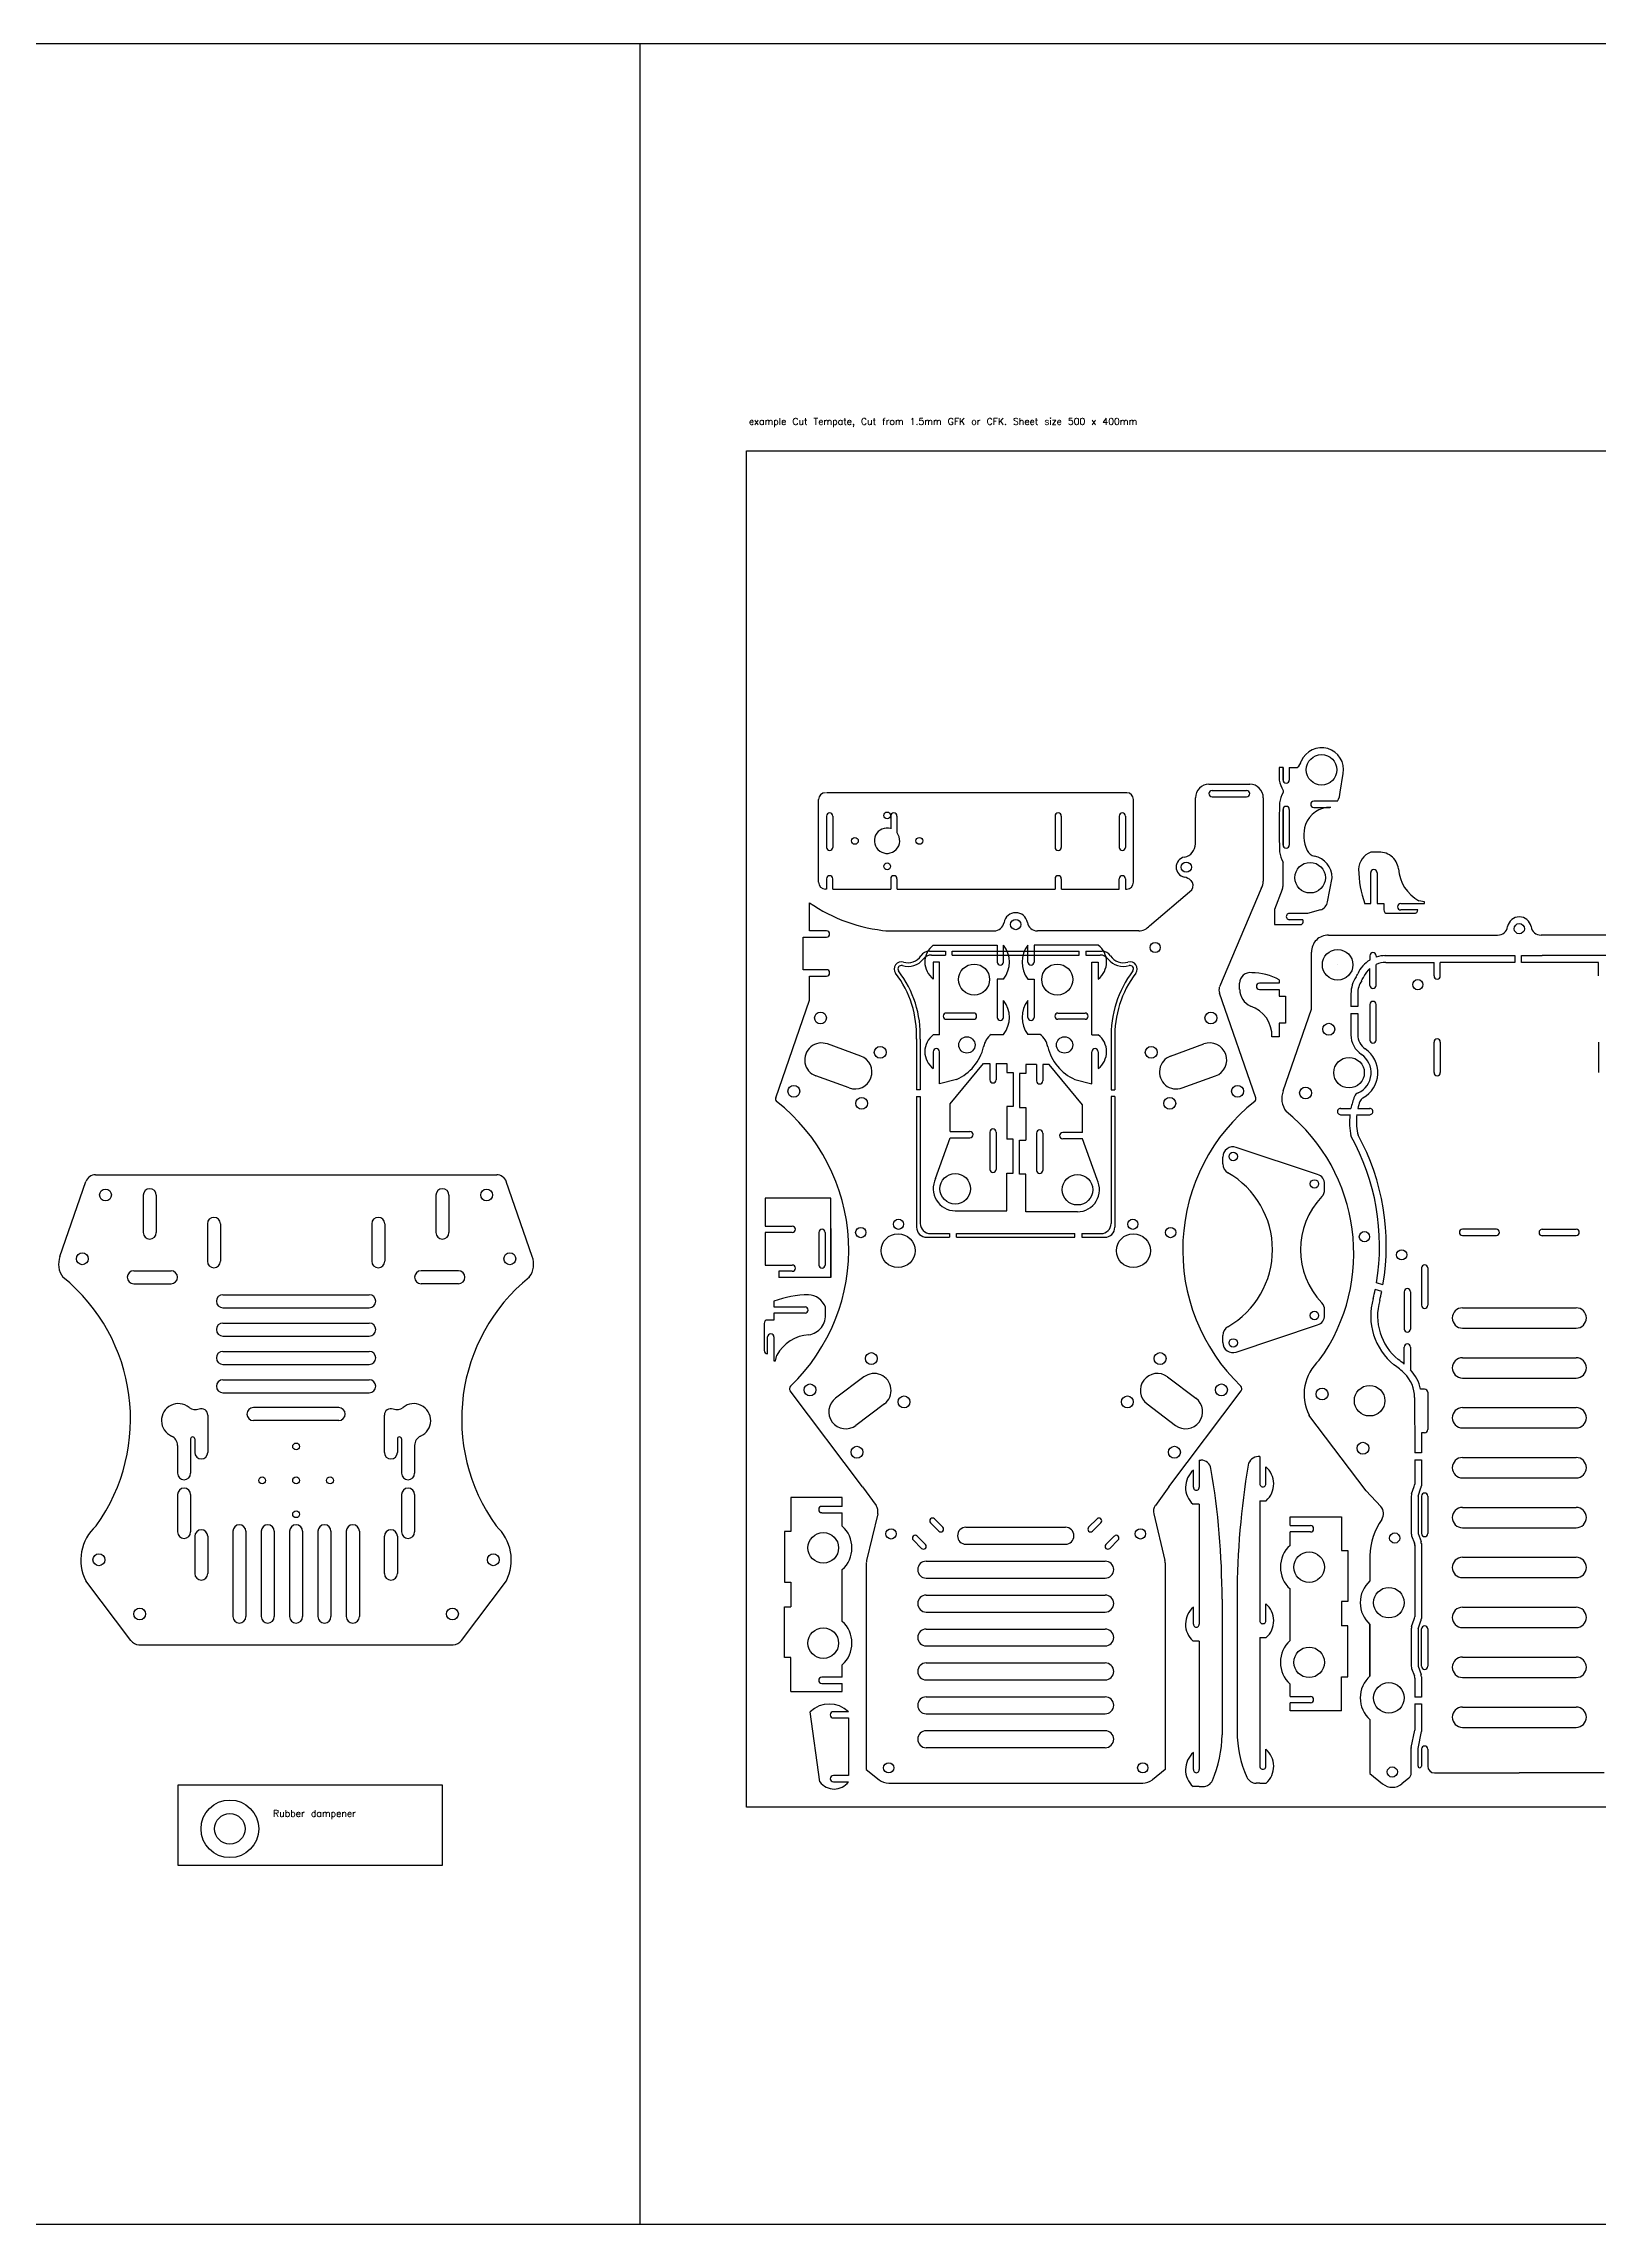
# Model space of a CAD drawing. Extents: x -1 to 1719, y 1 to 644.
# Drawn here: x 794 to 1253, y 1 to 644 of the extents above; entities that cross this region are included whole.
import ezdxf

# ---------------------------------------------------------------- set-up
doc = ezdxf.new("R2010")
doc.units = 0
doc.header["$MEASUREMENT"] = 0
doc.layers.get('0').update_dxf_attribs({"linetype": 'CONTINUOUS'})
for name, color, linetype in [('Cover', 90, 'CONTINUOUS'), ('Drawing', 7, 'CONTINUOUS'), ('Drawing @ 1', 7, 'CONTINUOUS'), ('top plate @ 1', 160, 'CONTINUOUS')]:
    doc.layers.add(name, color=color, linetype=linetype)
doc.layers.add('hidden', color=10, linetype='CONTINUOUS', plot=False)
doc.styles.add('mystyle', font='txt.shx', dxfattribs={"height": 2})

msp = doc.modelspace()

# ---------------------------------------------------------------- linework, layer by layer
for p, q in [((-0.5, 643.65), (1719.05, 643.65)), ((970.1, 643.65), (970.1, 0.64)), ((1137.87, 425.27), (1149.87, 425.27)), ((1159.69, 430.25), (1158.57, 430.25)), ((1158.57, 430.25), (1158.57, 426.46)), ((1159.69, 430.25), (1159.69, 426.52)), ((1159.69, 426.52), (1159.69, 430.25)), ((1161.54, 430.25), (1162.29, 430.25)), ((1161.54, 430.25), (1161.54, 426.52)), ((1161.54, 430.25), (1163.9, 430.25)), ((1176.51, 422.96), (1177.44, 428.44)), ((1022.81, 396.38), (1022.81, 420.77)), ((1113.63, 422.77), (1025.17, 422.77)), ((1115.63, 396.38), (1115.63, 420.77)), ((1133.87, 407.7), (1133.87, 421.27)), ((1138.79, 423.42), (1148.94, 423.42)), ((1138.79, 421.57), (1148.94, 421.57)), ((1153.87, 421.27), (1153.87, 396.7)), ((1159.69, 423.46), (1159.69, 422.83)), ((1175.72, 420.29), (1168.77, 420.29)), ((1168.77, 418.44), (1173.47, 418.44)), ((1025.17, 415.89), (1025.17, 406.64)), ((1027.02, 415.89), (1027.02, 406.64)), ((1044.08, 415.89), (1044.08, 412.17)), ((1045.93, 410.94), (1045.93, 415.89)), ((1092.51, 415.89), (1092.51, 406.64)), ((1094.36, 406.64), (1094.36, 415.89)), ((1111.42, 415.89), (1111.42, 406.64)), ((1113.27, 415.89), (1113.27, 406.64)), ((1159.69, 407.33), (1159.69, 417.83)), ((1159.69, 417.83), (1159.69, 407.33)), ((1159.69, 407.33), (1159.69, 417.83)), ((1161.54, 417.83), (1161.54, 407.33)), ((1161.54, 417.83), (1161.54, 407.33)), ((1187.38, 405.22), (1185.53, 405.22)), ((1159.69, 395.3), (1159.69, 402.28)), ((1185.53, 390.06), (1185.53, 399.22)), ((1187.38, 399.22), (1187.38, 390.06)), ((1025.17, 394.38), (1024.81, 394.38)), ((1025.17, 397.38), (1025.17, 394.38)), ((1027.02, 394.38), (1027.02, 397.38)), ((1027.02, 394.38), (1044.08, 394.38)), ((1044.08, 397.38), (1044.08, 394.38)), ((1045.93, 394.38), (1045.93, 397.38)), ((1045.93, 394.38), (1092.51, 394.38)), ((1092.51, 397.38), (1092.51, 394.38)), ((1094.36, 394.38), (1094.36, 397.38)), ((1094.36, 394.38), (1111.42, 394.38)), ((1111.42, 394.38), (1111.42, 397.38)), ((1113.27, 397.38), (1113.27, 394.38)), ((1113.27, 394.38), (1113.63, 394.38)), ((1120.31, 383.53), (1132.78, 394.18)), ((1153.25, 394.57), (1140.92, 365.49)), ((1159.47, 394.2), (1157.17, 388.38)), ((1172.81, 390.57), (1174.17, 397.71)), ((1020.15, 382.02), (1020.15, 390.33)), ((1157.17, 388.38), (1157.17, 383.89)), ((1166.93, 387.19), (1161.59, 387.19)), ((1170.68, 388.24), (1166.93, 387.19)), ((1183.82, 390.06), (1185.53, 390.06)), ((1187.38, 390.06), (1189.38, 390.06)), ((1189.38, 390.06), (1189.38, 388.21)), ((1190.38, 387.21), (1198.38, 387.21)), ((1194.38, 390.06), (1201.38, 390.06)), ((1199.38, 388.21), (1194.38, 388.21)), ((1199.38, 388.21), (1199.38, 388.21)), ((1201.38, 390.56), (1199.73, 390.94)), ((1201.38, 390.06), (1201.38, 390.56)), ((1018.3, 370.57), (1018.3, 380.17)), ((1018.3, 380.17), (1025.15, 380.17)), ((1025.15, 382.02), (1020.15, 382.02)), ((1042.64, 382.02), (1074.51, 382.02)), ((1117.18, 382.02), (1087.31, 382.02)), ((1157.17, 383.89), (1164.85, 383.89)), ((1165.57, 385.34), (1161.52, 385.34)), ((1165.57, 385.34), (1165.57, 384.61)), ((1173.04, 380.8), (1222.92, 380.8)), ((1270.07, 380.8), (1235.72, 380.8)), ((1055.48, 376.02), (1060.22, 376.02)), ((1056.05, 374.92), (1060.22, 374.92)), ((1056.61, 377.84), (1075.46, 377.84)), ((1060.22, 376.02), (1060.22, 374.92)), ((1062.22, 376.02), (1099.61, 376.02)), ((1062.22, 374.92), (1062.22, 376.02)), ((1062.22, 374.92), (1099.61, 374.92)), ((1075.46, 377.84), (1075.46, 372.84)), ((1077.31, 372.84), (1077.31, 377.84)), ((1084.51, 372.84), (1084.51, 377.84)), ((1105.21, 377.84), (1086.36, 377.84)), ((1086.36, 377.84), (1086.36, 372.84)), ((1099.61, 374.92), (1099.61, 376.02)), ((1101.61, 376.02), (1106.34, 376.02)), ((1101.61, 376.02), (1101.61, 374.92)), ((1101.61, 374.92), (1105.77, 374.92)), ((1168.04, 358.91), (1168.04, 375.8)), ((1185.27, 374.7), (1185.27, 373.45)), ((1187.12, 374.7), (1187.12, 374.3)), ((1189.58, 374.75), (1228, 374.75)), ((1228, 374.75), (1228, 372.75)), ((1230, 374.75), (1236.04, 374.75)), ((1230, 372.75), (1230, 374.75)), ((1268.67, 374.75), (1236.04, 374.75)), ((1025.15, 370.57), (1018.3, 370.57)), ((1020.15, 361.64), (1020.15, 368.72)), ((1020.15, 368.72), (1025.15, 368.72)), ((1058.46, 372.84), (1056.61, 372.84)), ((1056.61, 372.84), (1056.61, 367.84)), ((1058.46, 351.41), (1058.46, 372.84)), ((1075.46, 367.84), (1075.46, 356.52)), ((1077.31, 367.84), (1075.46, 367.84)), ((1084.51, 367.84), (1086.36, 367.84)), ((1086.36, 367.84), (1086.36, 356.52)), ((1103.36, 351.41), (1103.36, 372.84)), ((1103.36, 372.84), (1105.21, 372.84)), ((1105.21, 372.84), (1105.21, 367.84)), ((1146.9, 364.79), (1146.9, 366.64)), ((1158.59, 366.64), (1152.75, 366.64)), ((1158.59, 367.6), (1158.59, 366.64)), ((1175.77, 372.04), (1175.77, 372.04)), ((1185.27, 365.97), (1185.27, 370.97)), ((1187.12, 365.97), (1187.12, 372.16)), ((1189.94, 372.75), (1204.18, 372.75)), ((1204.18, 368.75), (1204.18, 372.75)), ((1228, 372.75), (1206.03, 372.75)), ((1206.03, 368.75), (1206.03, 372.75)), ((1252.61, 372.75), (1230, 372.75)), ((1252.61, 368.75), (1252.61, 372.75)), ((1010.18, 332.82), (1020.15, 361.64)), ((1077.31, 356.52), (1077.31, 361.52)), ((1084.51, 356.52), (1084.51, 361.52)), ((1151.64, 332.82), (1140.97, 363.68)), ((1152.75, 364.79), (1158.59, 364.79)), ((1158.59, 364.79), (1158.59, 362.79)), ((1158.59, 362.79), (1160.44, 362.79)), ((1160.44, 362.79), (1160.44, 354.79)), ((1179.7, 363.49), (1179.7, 359.69)), ((1181.7, 363.49), (1181.7, 359.69)), ((1185.27, 360.33), (1185.27, 349.83)), ((1187.12, 349.83), (1187.12, 360.33)), ((1068.46, 357.82), (1060.46, 357.82)), ((1060.46, 355.97), (1068.46, 355.97)), ((1093.36, 357.82), (1101.36, 357.82)), ((1101.36, 355.97), (1093.36, 355.97)), ((1158.59, 354.79), (1158.59, 350.79)), ((1160.44, 354.79), (1158.59, 354.79)), ((1159.73, 334.88), (1168.04, 358.91)), ((1181.7, 359.69), (1179.7, 359.69)), ((1179.7, 357.69), (1179.7, 351.4)), ((1179.7, 357.69), (1181.7, 357.69)), ((1181.7, 357.69), (1181.7, 351.4)), ((1035.26, 345.11), (1025.43, 348.69)), ((1051.69, 350.16), (1051.69, 335.19)), ((1052.79, 350.14), (1052.79, 335.19)), ((1058.46, 351.41), (1056.61, 351.41)), ((1073.68, 351.52), (1077.31, 351.52)), ((1088.14, 351.52), (1084.51, 351.52)), ((1103.36, 351.41), (1105.21, 351.41)), ((1109.03, 350.14), (1109.03, 335.19)), ((1110.13, 350.16), (1110.13, 335.19)), ((1126.56, 345.11), (1136.39, 348.69)), ((1158.59, 350.79), (1156.41, 350.79)), ((1204.18, 340.24), (1204.18, 349.24)), ((1206.03, 349.24), (1206.03, 340.24)), ((1252.61, 349.24), (1252.61, 340.24)), ((1056.61, 346.41), (1056.61, 341.41)), ((1058.46, 336.94), (1058.46, 346.41)), ((1061.6, 331.08), (1071.43, 342.91)), ((1071.43, 342.91), (1073.28, 342.91)), ((1073.28, 342.91), (1073.28, 338.12)), ((1075.13, 342.91), (1078.34, 342.91)), ((1075.13, 342.91), (1075.13, 338.12)), ((1078.34, 342.91), (1078.34, 340.23)), ((1087.07, 342.62), (1083.87, 342.62)), ((1083.87, 342.62), (1083.87, 339.94)), ((1087.07, 342.62), (1087.07, 337.83)), ((1090.77, 342.62), (1088.92, 342.62)), ((1088.92, 342.62), (1088.92, 337.83)), ((1100.61, 330.79), (1090.77, 342.62)), ((1103.36, 336.94), (1103.36, 346.41)), ((1105.21, 346.41), (1105.21, 341.41)), ((1031.84, 335.71), (1022.01, 339.29)), ((1052.79, 335.19), (1051.69, 335.19)), ((1063.46, 338.22), (1058.46, 336.94)), ((1078.34, 340.23), (1080.21, 340.23)), ((1080.21, 340.23), (1080.21, 330.23)), ((1083.87, 339.94), (1081.99, 339.94)), ((1081.99, 339.94), (1081.99, 329.94)), ((1098.36, 338.22), (1103.36, 336.94)), ((1109.03, 335.19), (1110.13, 335.19)), ((1129.98, 335.71), (1139.81, 339.29)), ((1051.69, 333.19), (1051.69, 294.68)), ((1051.69, 333.19), (1052.79, 333.19)), ((1052.79, 333.19), (1052.79, 295.78)), ((1061.6, 322.88), (1061.6, 331.08)), ((1080.21, 330.23), (1078.34, 330.23)), ((1078.34, 330.23), (1078.34, 320.61)), ((1081.99, 329.94), (1083.86, 329.94)), ((1083.86, 329.94), (1083.86, 320.32)), ((1100.61, 322.59), (1100.61, 330.79)), ((1109.03, 333.19), (1109.03, 295.78)), ((1110.13, 333.19), (1109.03, 333.19)), ((1110.13, 333.19), (1110.13, 294.68)), ((1176.67, 329.69), (1179.7, 329.69)), ((1178.32, 329.69), (1179.7, 329.69)), ((1181.74, 329.69), (1185.22, 329.69)), ((1061.6, 322.88), (1067.44, 322.88)), ((1073.28, 322.7), (1073.28, 311.7)), ((1075.13, 322.7), (1075.13, 311.7)), ((1087.07, 322.4), (1087.07, 311.4)), ((1088.92, 322.4), (1088.92, 311.4)), ((1100.61, 322.59), (1094.76, 322.59)), ((1176.67, 327.84), (1179.41, 327.84)), ((1181.42, 327.84), (1185.28, 327.84)), ((1057.32, 308.99), (1061.6, 321.03)), ((1061.6, 321.03), (1067.44, 321.03)), ((1080.21, 320.61), (1078.34, 320.61)), ((1080.21, 310.61), (1080.21, 320.61)), ((1081.99, 310.32), (1081.99, 320.32)), ((1081.99, 320.32), (1083.86, 320.32)), ((1100.61, 320.74), (1094.76, 320.74)), ((1104.88, 308.7), (1100.61, 320.74)), ((1141.94, 313.32), (1141.94, 315.36)), ((1169.89, 310.21), (1145.89, 318.21)), ((1078.34, 299.5), (1078.34, 310.61)), ((1078.34, 310.61), (1080.21, 310.61)), ((1083.86, 310.32), (1081.99, 310.32)), ((1083.87, 299.21), (1083.86, 310.32)), ((1171.94, 305.76), (1171.94, 307.36)), ((1063.09, 299.5), (1078.34, 299.5)), ((1099.11, 299.21), (1083.86, 299.21)), ((1054.69, 291.68), (1061.44, 291.68)), ((1055.79, 292.78), (1061.44, 292.78)), ((1061.44, 292.78), (1061.44, 291.68)), ((1063.44, 292.78), (1098.38, 292.78)), ((1063.44, 291.68), (1063.44, 292.78)), ((1063.44, 291.68), (1098.38, 291.68)), ((1098.38, 291.68), (1098.38, 292.78)), ((1100.38, 292.78), (1106.03, 292.78)), ((1100.38, 292.78), (1100.38, 291.68)), ((1100.38, 291.68), (1107.13, 291.68)), ((1222.57, 294.05), (1212.57, 294.05)), ((1212.57, 292.2), (1222.57, 292.2)), ((1236.07, 294.05), (1246.07, 294.05)), ((1246.07, 292.15), (1236.07, 292.15)), ((1189.14, 277.67), (1187.22, 278.27)), ((1200.47, 282.65), (1200.47, 271.65)), ((1202.32, 282.65), (1202.32, 271.65)), ((1009.66, 272.86), (1009.66, 271.15)), ((1009.66, 271.15), (1018.83, 271.15)), ((1024.83, 269.3), (1024.83, 271.15)), ((1171.94, 268.69), (1171.94, 270.29)), ((1188.77, 275.69), (1186.85, 276.29)), ((1195.4, 275.63), (1195.4, 264.63)), ((1197.25, 275.63), (1197.25, 264.63)), ((1212.57, 270.9), (1246.07, 270.9)), ((1006.81, 266.3), (1006.81, 258.3)), ((1009.66, 267.3), (1007.81, 267.3)), ((1018.83, 269.3), (1009.66, 269.3)), ((1009.66, 269.3), (1009.66, 267.3)), ((1145.89, 257.84), (1169.89, 265.84)), ((1212.57, 264.9), (1246.07, 264.9)), ((1007.81, 257.3), (1007.81, 262.3)), ((1007.81, 257.3), (1007.81, 257.3)), ((1009.66, 262.3), (1009.66, 255.3)), ((1141.94, 260.69), (1141.94, 262.73)), ((1195.4, 254.31), (1195.4, 259.31)), ((1197.25, 259.31), (1197.25, 252.59)), ((1009.66, 255.3), (1010.16, 255.3)), ((1010.16, 255.3), (1010.54, 256.94)), ((1212.57, 256.18), (1246.07, 256.18)), ((1035.79, 218.11), (1014.44, 246.46)), ((1036.18, 250.53), (1027.82, 244.23)), ((1125.64, 250.53), (1134, 244.23)), ((1126.03, 218.11), (1147.38, 246.46)), ((1198.47, 244.41), (1198.49, 228.1)), ((1201.4, 246.93), (1200.2, 246.93)), ((1202.32, 246), (1202.32, 235)), ((1212.57, 250.18), (1246.07, 250.18)), ((1042.2, 242.54), (1033.84, 236.24)), ((1119.62, 242.54), (1127.98, 236.24)), ((1184.2, 216.89), (1167.34, 239.27)), ((1212.57, 241.47), (1246.07, 241.47)), ((1200.46, 234.08), (1200.46, 228.1)), ((1201.4, 234.08), (1200.46, 234.08)), ((1212.57, 235.47), (1246.07, 235.47)), ((1135.01, 226.01), (1135.49, 226.01)), ((1152.86, 227.02), (1152.38, 227.02)), ((1200.46, 228.1), (1198.49, 228.1)), ((1198.49, 226.1), (1198.5, 218.9)), ((1198.49, 226.1), (1200.46, 226.1)), ((1200.46, 226.1), (1200.47, 218.45)), ((1212.57, 226.75), (1246.07, 226.75)), ((1212.57, 220.75), (1246.07, 220.75)), ((1029.78, 214.97), (1014.62, 214.97)), ((1014.62, 214.97), (1014.62, 204.97)), ((1029.78, 212.34), (1023.78, 212.34)), ((1029.78, 212.34), (1029.78, 214.97)), ((1035.79, 218.11), (1039.76, 212.57)), ((1126.03, 218.11), (1122.06, 212.57)), ((1184.2, 216.89), (1188.5, 212.29)), ((1197.47, 215.36), (1197.47, 204.36)), ((1197.59, 216.05), (1198.38, 218.21)), ((1199.47, 215.36), (1200.34, 217.77)), ((1199.47, 215.36), (1199.47, 204.36)), ((1200.47, 215.36), (1200.47, 204.36)), ((1202.32, 215.36), (1202.32, 204.36)), ((1023.78, 210.49), (1029.78, 210.49)), ((1029.78, 206.51), (1029.78, 210.49)), ((1040.25, 210.13), (1036.98, 196.38)), ((1058.28, 205.06), (1055.81, 207.54)), ((1056.94, 208.67), (1059.41, 206.19)), ((1066.26, 206.19), (1095.56, 206.19)), ((1104.88, 208.67), (1102.41, 206.19)), ((1103.54, 205.06), (1106.01, 207.54)), ((1121.57, 210.13), (1124.84, 196.38)), ((1161.79, 206.67), (1161.79, 209.3)), ((1161.79, 209.3), (1176.94, 209.3)), ((1161.79, 206.67), (1167.79, 206.67)), ((1176.94, 209.3), (1176.94, 199.3)), ((1212.57, 212.04), (1246.07, 212.04)), ((1212.57, 206.04), (1246.07, 206.04)), ((1014.62, 204.97), (1012.76, 204.97)), ((1012.76, 204.97), (1012.76, 189.97)), ((1053.19, 199.97), (1050.72, 202.45)), ((1051.85, 203.58), (1054.32, 201.1)), ((1066.26, 201.19), (1095.56, 201.19)), ((1109.97, 203.58), (1107.5, 201.1)), ((1108.63, 199.97), (1111.1, 202.45)), ((1161.79, 200.84), (1161.79, 204.82)), ((1167.79, 204.82), (1161.79, 204.82)), ((1197.59, 203.68), (1198.39, 201.49)), ((1198.49, 201.05), (1198.5, 179.75)), ((1199.47, 204.36), (1200.35, 201.95)), ((1200.46, 201.41), (1200.47, 179.31)), ((1029.78, 178.45), (1029.78, 193.69)), ((1036.89, 195.65), (1036.89, 134.8)), ((1054.54, 196.19), (1107.28, 196.19)), ((1124.93, 195.68), (1124.93, 134.8)), ((1176.94, 199.3), (1178.8, 199.3)), ((1178.8, 199.3), (1178.8, 184.3)), ((1185.31, 197.81), (1185.31, 190.36)), ((1212.57, 197.33), (1246.07, 197.33)), ((1012.76, 189.97), (1014.62, 189.97)), ((1014.62, 189.97), (1014.62, 182.77)), ((1054.54, 191.19), (1107.28, 191.19)), ((1161.79, 172.77), (1161.79, 188.02)), ((1212.57, 191.33), (1246.07, 191.33)), ((1012.76, 167.77), (1012.76, 182.77)), ((1012.76, 182.77), (1014.62, 182.77)), ((1054.54, 186.19), (1107.28, 186.19)), ((1054.54, 181.19), (1107.28, 181.19)), ((1141.72, 184.98), (1141.72, 145.03)), ((1146.16, 186), (1146.16, 146.05)), ((1178.8, 184.3), (1176.95, 184.3)), ((1176.95, 184.3), (1176.95, 177.1)), ((1212.57, 182.61), (1246.07, 182.61)), ((1054.54, 176.19), (1107.28, 176.19)), ((1178.8, 177.1), (1176.95, 177.1)), ((1178.8, 162.1), (1178.8, 177.1)), ((1185.31, 177.54), (1185.31, 162.3)), ((1185.31, 162.3), (1185.31, 177.54)), ((1197.47, 176.22), (1197.47, 165.22)), ((1197.59, 176.9), (1198.38, 179.07)), ((1199.47, 176.22), (1200.34, 178.62)), ((1199.47, 176.22), (1199.47, 165.22)), ((1200.47, 165.22), (1200.47, 176.22)), ((1202.32, 176.22), (1202.32, 165.22)), ((1212.57, 176.61), (1246.07, 176.61)), ((1014.61, 167.77), (1012.76, 167.77)), ((1014.61, 157.77), (1014.61, 167.77)), ((1054.54, 171.19), (1107.28, 171.19)), ((1212.57, 167.9), (1246.07, 167.9)), ((1029.78, 161.98), (1023.78, 161.98)), ((1029.78, 161.98), (1029.78, 165.63)), ((1054.54, 166.19), (1107.28, 166.19)), ((1054.54, 161.19), (1107.28, 161.19)), ((1176.95, 152.1), (1176.95, 162.1)), ((1176.95, 162.1), (1178.8, 162.1)), ((1197.59, 164.53), (1198.39, 162.35)), ((1198.51, 161.67), (1198.51, 156.1)), ((1199.47, 165.22), (1200.35, 162.8)), ((1200.47, 162.12), (1200.47, 156.1)), ((1212.57, 161.9), (1246.07, 161.9)), ((1014.61, 157.77), (1029.78, 157.77)), ((1023.78, 160.13), (1029.78, 160.13)), ((1029.78, 157.77), (1029.78, 160.13)), ((1054.54, 156.19), (1107.28, 156.19)), ((1161.79, 156.31), (1161.79, 159.95)), ((1161.79, 156.31), (1167.79, 156.31)), ((1161.79, 152.1), (1161.79, 154.46)), ((1167.79, 154.46), (1161.79, 154.46)), ((1200.47, 156.1), (1198.51, 156.1)), ((1023.21, 131.11), (1020.3, 151.81)), ((1031.62, 151.81), (1027.19, 151.81)), ((1027.19, 149.96), (1031.62, 149.96)), ((1031.62, 149.96), (1031.62, 132.96)), ((1054.54, 151.19), (1107.28, 151.19)), ((1176.95, 152.1), (1161.79, 152.1)), ((1185.31, 149.47), (1185.31, 133.58)), ((1198.51, 154.1), (1198.51, 146.37)), ((1198.51, 154.1), (1200.47, 154.1)), ((1200.47, 154.1), (1200.47, 145.96)), ((1212.57, 153.18), (1246.07, 153.18)), ((1107.28, 146.19), (1054.54, 146.19)), ((1197.49, 141.27), (1198.51, 146.37)), ((1199.47, 140.98), (1200.47, 145.97)), ((1212.57, 147.18), (1246.07, 147.18)), ((1107.28, 141.19), (1054.54, 141.19)), ((1197.47, 133.72), (1197.47, 141.08)), ((1199.47, 135.75), (1199.47, 140.98)), ((1200.47, 140.98), (1200.47, 135.75)), ((1200.47, 140.75), (1200.47, 135.75)), ((1202.32, 140.75), (1202.32, 135.75)), ((1202.32, 135.75), (1202.32, 135.75)), ((1031.62, 132.96), (1027.19, 132.96)), ((1027.19, 131.11), (1031.62, 131.11)), ((1036.89, 134.8), (1040.63, 131.76)), ((1043.48, 130.75), (1118.34, 130.75)), ((1124.93, 134.8), (1121.19, 131.76)), ((1135.01, 129.74), (1136.12, 129.74)), ((1152.86, 130.75), (1151.75, 130.75)), ((1185.31, 133.58), (1189.04, 130.54)), ((1196.73, 132.16), (1194.74, 130.54)), ((1204.32, 133.75), (1229.32, 133.75)), ((1254.32, 133.75), (1229.32, 133.75)), ((1719.05, 0.64), (-0.5, 0.64))]:
    msp.add_line(p, q)
for centre, radius in [((1171.04, 429.53), 4.5), ((1043.02, 416.07), 1), ((1033.52, 408.57), 1), ((1052.52, 408.57), 1), ((1043.02, 401.07), 1), ((1131.18, 400.83), 1.51), ((1167.67, 397.71), 4.5), ((1121.99, 377.12), 1.5), ((1175.77, 372.04), 4.5), ((1068.66, 367.69), 4.57), ((1093.16, 367.69), 4.57), ((1199.43, 366.18), 1.5), ((1023.39, 356.35), 1.75), ((1138.43, 356.35), 1.75), ((1173.17, 353.03), 1.75), ((1040.98, 346.22), 1.75), ((1066.52, 348.41), 2.4), ((1095.3, 348.41), 2.4), ((1120.84, 346.22), 1.75), ((1179.14, 340.22), 4.5), ((1015.52, 334.74), 1.75), ((1146.3, 334.74), 1.75), ((1166.33, 334.24), 1.75), ((1035.51, 331.18), 1.75), ((1126.31, 331.18), 1.75), ((1145.03, 315.51), 1.25), ((1063.09, 306), 4.5), ((1099.11, 305.71), 4.5), ((1168.92, 307.41), 1.25), ((812.69, 304.16), 1.75), ((925, 304.16), 1.75), ((1046.38, 295.52), 1.5), ((1115.44, 295.52), 1.5), ((1035.25, 293.08), 1.51), ((1046.24, 287.74), 5), ((1115.59, 287.74), 5), ((1126.57, 293.08), 1.51), ((1183.67, 291.86), 1.51), ((805.85, 285.36), 1.75), ((931.84, 285.36), 1.75), ((1194.65, 286.52), 1.5), ((1168.92, 268.64), 1.25), ((1038.37, 255.93), 1.75), ((1123.45, 255.93), 1.75), ((1145.03, 260.54), 1.25), ((1020.29, 246.69), 1.75), ((1048, 243.15), 1.75), ((1113.82, 243.15), 1.75), ((1141.53, 246.69), 1.75), ((1171.2, 245.47), 1.75), ((1185.2, 243.5), 4.5), ((868.85, 230.02), 1), ((1034.13, 228.32), 1.75), ((1127.69, 228.32), 1.75), ((1183.24, 229.5), 1.75), ((858.85, 220.02), 1), ((868.85, 220.02), 1), ((878.85, 220.02), 1), ((868.85, 210.02), 1), ((1024.2, 200.1), 4.5), ((1044.17, 204.23), 1.51), ((1117.65, 204.23), 1.51), ((1192.59, 203.01), 1.51), ((810.73, 196.6), 1.75), ((926.97, 196.6), 1.75), ((1167.37, 194.43), 4.5), ((1190.89, 183.95), 4.5), ((822.76, 180.62), 1.75), ((914.93, 180.62), 1.75), ((1024.2, 172.04), 4.5), ((1167.37, 166.36), 4.5), ((1190.89, 155.88), 4.5), ((1043.48, 135.26), 1.51), ((1118.34, 135.26), 1.51), ((1191.89, 134.04), 1.51)]:
    msp.add_circle(centre, radius)
for centre, radius, start, end in [((1162.1, 432.67), 3.02, 306.58259, 348.62019), ((1171.04, 429.53), 6.5, 350.34265, 156.96745), ((1137.87, 421.27), 4, 90, 180), ((1149.87, 421.27), 4, 0, 90), ((1168.59, 428.5), 10.23, 191.48728, 209.50538), ((1160.61, 426.52), 0.925, 180, 0), ((1024.81, 420.77), 2, 90, 180), ((1113.63, 420.77), 2, 360, 90), ((1138.79, 422.5), 0.925, 90, 270), ((1148.94, 422.5), 0.925, 270, 90), ((1325.6, 412.58), 167.07, 177.51289, 182.48711), ((1165.57, 419.2), 6.92, 148.35103, 174.77908), ((1160.61, 417.83), 0.925, 0, 180), ((1160.61, 417.83), 0.925, 0, 180), ((1173.6, 410.65), 7.8, 89.00799, 159.22989), ((1168.77, 419.36), 0.925, 90, 270), ((1171.31, 423.04), 5.21, 328.0557, 359.03094), ((1171.31, 423.04), 5.21, 328.0557, 359.03094), ((1026.09, 415.89), 0.925, 0, 180), ((1043, 408.62), 3.74, 73.27211, 315.16683), ((1045, 415.89), 0.925, 0, 180), ((1093.43, 415.89), 0.925, 0, 180), ((1112.34, 415.89), 0.925, 0, 180), ((1176.39, 410.19), 10.58, 162.30766, 204.66776), ((1026.09, 406.64), 0.925, 180, 0), ((1043, 408.62), 3.74, 315.57983, 38.45395), ((1093.43, 406.64), 0.925, 180, 0), ((1112.34, 406.64), 0.925, 180, 0), ((1129.87, 407.7), 4, 280.81377, 0), ((1165.57, 405.96), 6.92, 185.22092, 211.64897), ((1160.61, 407.33), 0.925, 180, 0), ((1160.61, 407.33), 0.925, 180, 0), ((1169.5, 407.03), 3, 204.66776, 258.85258), ((1187.54, 400.02), 5.58, 111.11571, 177.71008), ((1188.11, 399.63), 5.64, 7.20261, 97.43883), ((1131.18, 400.83), 3, 100.81377, 259.18623), ((1167.67, 397.71), 6.5, 0, 78.85258), ((1210.86, 400.24), 28.9, 180, 200.62978), ((1186.45, 399.22), 0.925, 0, 180), ((1205.43, 401.22), 11.76, 184.31255, 241.03557), ((1024.81, 396.38), 2, 180, 270), ((1026.09, 397.38), 0.925, 0, 180), ((1045, 397.38), 0.925, 0, 180), ((1093.43, 397.38), 0.925, 0, 180), ((1112.34, 397.38), 0.925, 0, 180), ((1113.63, 396.38), 2, 270, 360), ((1129.87, 393.95), 4, 47.63768, 79.18623), ((1131.22, 395.43), 2, 321.49963, 47.63768), ((1149.87, 396.7), 4, 327.78407, 0), ((1156.69, 395.3), 3, 338.34706, 0), ((1047.55, 430.23), 48.4, 235.51995, 264.89081), ((1080.91, 383.9), 3.5, 9.96158, 170.03842), ((1161.56, 386.26), 0.926, 87.95598, 272.04402), ((1169.87, 391.13), 3, 285.72702, 349.26232), ((1190.38, 388.21), 1, 180, 270), ((1194.38, 389.14), 0.925, 90, 270), ((1198.38, 388.21), 1, 270, 0), ((1229.32, 382.68), 3.5, 9.96158, 170.03842), ((1025.15, 381.1), 0.925, 270, 90), ((1074.51, 385.02), 3, 270, 350.03842), ((1087.31, 385.02), 3, 189.96158, 270), ((1117.18, 386.02), 4, 270, 321.49963), ((1164.85, 384.61), 0.724, 270, 0), ((1173.04, 375.8), 5, 89.95641, 180), ((1222.92, 383.8), 3, 270, 350.03842), ((1235.72, 383.8), 3, 189.96158, 270), ((1049.2, 377.12), 5.6, 252.38407, 322.82786), ((1049.2, 377.12), 4.5, 252.38407, 326.89584), ((1055.48, 373.02), 3, 90, 146.89584), ((1056.05, 371.92), 3, 90, 142.82786), ((1060.4, 372.84), 6.27, 127.15353, 232.84647), ((1070.95, 372.84), 8.1, 321.85482, 38.14518), ((1090.87, 372.84), 8.1, 141.85482, 218.14518), ((1101.42, 372.84), 6.27, 307.15353, 52.84647), ((1105.77, 371.92), 3, 37.17214, 90), ((1106.34, 373.02), 3, 33.10416, 90), ((1112.62, 377.12), 5.6, 217.17214, 287.61593), ((1112.62, 377.12), 4.5, 213.10416, 287.61593), ((1189.94, 365.75), 9, 121.25008, 156.08628), ((1186.2, 374.7), 0.925, 0, 180), ((1189.94, 365.75), 9, 90.01141, 108.25333), ((1025.15, 369.65), 0.925, 270, 90), ((1047.2, 370.83), 2.1, 72.38407, 217.24814), ((1021.43, 351.23), 30.27, 357.90757, 37.24814), ((1047.2, 370.83), 1, 72.38407, 217.24814), ((1021.43, 351.23), 31.37, 357.90757, 37.24814), ((1076.39, 372.84), 0.925, 180, 0), ((1085.43, 372.84), 0.925, 180, 0), ((1140.39, 351.23), 31.37, 142.75186, 182.09243), ((1140.39, 351.23), 30.27, 142.75186, 182.09243), ((1114.62, 370.83), 2.1, 322.75186, 107.61593), ((1114.62, 370.83), 1, 322.75186, 107.61593), ((1150, 366.64), 3.1, 81.70362, 180), ((1150.45, 352.91), 16.79, 60.99782, 90), ((1152.75, 365.71), 0.925, 90, 270), ((1188.7, 363.49), 9, 146.52663, 180), ((1175.77, 372.04), 6.5, 326.52663, 336.08628), ((1188.7, 363.49), 7, 146.52663, 180), ((1175.77, 372.04), 8.5, 326.52663, 336.08628), ((1189.94, 365.75), 7, 131.83562, 156.08628), ((1189.94, 365.75), 7, 90.01141, 113.74771), ((1205.11, 368.75), 0.925, 180, 0), ((1070.95, 356.52), 8.1, 321.85482, 38.14518), ((1090.87, 356.52), 8.1, 141.85482, 218.14518), ((1143.8, 364.66), 3, 164.01075, 199.07048), ((1152.65, 364.93), 5.74, 181.46268, 243.45436), ((1186.2, 365.97), 0.925, 180, 0), ((1186.2, 360.33), 0.925, 0, 180), ((1060.46, 356.89), 0.925, 90, 270), ((1068.46, 356.89), 0.925, 270, 90), ((1076.39, 356.52), 0.925, 180, 0), ((1085.43, 356.52), 0.925, 180, 0), ((1093.36, 356.89), 0.925, 90, 270), ((1101.36, 356.89), 0.925, 270, 90), ((1147.33, 351.13), 9.09, 357.80349, 72.38194), ((1023.72, 343.99), 5, 70, 250), ((1060.4, 346.41), 6.27, 127.15353, 232.84647), ((1057.54, 346.41), 0.925, 0, 180), ((1057.58, 351.24), 14.29, 294.30979, 346.26462), ((1077.47, 346.73), 6.11, 128.2768, 169.40567), ((1084.35, 346.73), 6.11, 10.59433, 51.7232), ((1104.24, 351.24), 14.29, 193.73538, 245.69021), ((1104.28, 346.41), 0.925, 0, 180), ((1101.42, 346.41), 6.27, 307.15353, 52.84647), ((1138.1, 343.99), 5, 290, 110), ((1186.7, 351.4), 7, 180, 235.95134), ((1186.7, 351.4), 5, 180, 235.95134), ((1179.14, 340.22), 8.5, 298.77515, 55.95134), ((1186.2, 349.83), 0.925, 180, 0), ((1205.11, 349.24), 0.925, 0, 180), ((1033.55, 340.41), 5, 250, 70), ((1128.27, 340.41), 5, 110, 290), ((1179.14, 340.22), 6.5, 294.09047, 55.95134), ((1074.21, 338.12), 0.925, 180, 0), ((1087.99, 337.83), 0.925, 180, 0), ((1165.66, 332.63), 6.34, 159.23519, 216.97396), ((1205.11, 340.24), 0.925, 180, 0), ((1011.13, 332.49), 1, 160.92952, 226.44904), ((975.96, 287.99), 55.73, 313.82118, 51.77941), ((1185.86, 287.99), 55.73, 128.22059, 226.17882), ((1150.69, 332.49), 1, 313.55096, 19.07048), ((1126.58, 286.94), 53.95, 324.27176, 50.9091), ((1176.64, 328.77), 0.926, 87.95598, 272.04402), ((1199.57, 325.61), 20.29, 158.01178, 168.38194), ((1182.61, 332.46), 2, 114.09047, 158.01178), ((1198.93, 325.79), 17.64, 160.46942, 167.19321), ((1184.2, 331.01), 2, 118.77515, 160.46942), ((1185.25, 328.77), 0.926, 267.95598, 92.04402), ((1067.44, 321.96), 0.925, 270, 90), ((1074.21, 322.7), 0.925, 0, 180), ((1087.99, 322.4), 0.925, 0, 180), ((1094.76, 321.67), 0.925, 90, 270), ((1199.57, 325.61), 20.29, 173.67286, 191.51202), ((1121.86, 289.21), 66.26, 350.50114, 29.22249), ((1198.93, 325.79), 17.64, 173.29442, 191.12474), ((1183.59, 322.77), 2, 191.12474, 208.53164), ((1121.87, 289.21), 68.25, 350.25833, 28.53164), ((1144.94, 315.36), 3, 71.56505, 180), ((1063.09, 306), 6.5, 152.6223, 270), ((1074.21, 311.7), 0.925, 180, 0), ((1087.99, 311.4), 0.925, 180, 0), ((1099.11, 305.71), 6.5, 270, 27.3777), ((1144.94, 313.32), 3, 180, 240.07629), ((1130.38, 288.02), 26.19, 299.92371, 60.07629), ((1168.94, 307.36), 3, 0, 71.56505), ((1187.66, 288.02), 22.79, 136.54827, 223.45173), ((1168.94, 305.76), 3, 316.54827, 0), ((1054.69, 294.68), 3, 180, 270), ((1055.79, 295.78), 3, 180, 270), ((1106.03, 295.78), 3, 270, 0), ((1107.13, 294.68), 3, 270, 0), ((1212.57, 293.12), 0.925, 90, 270), ((1222.57, 293.12), 0.925, 270, 90), ((1236.07, 293.1), 0.95, 90, 288.68315), ((1246.07, 293.12), 0.925, 270, 90), ((1201.4, 282.65), 0.925, 0, 180), ((1196.32, 275.63), 0.925, 0, 180), ((1019.85, 245.81), 28.9, 90, 110.62978), ((1018.83, 270.23), 0.925, 270, 90), ((1019.62, 269.14), 5.58, 21.11571, 87.71008), ((1168.94, 270.29), 3, 0, 43.45173), ((1204.08, 268.47), 18.55, 163.8935, 230.85346), ((1121.86, 289.21), 66.26, 346.38601, 348.75802), ((1204.08, 268.47), 16.55, 163.8935, 230.85346), ((1121.87, 289.21), 68.25, 346.30693, 348.56675), ((1201.4, 271.65), 0.925, 180, 0), ((1212.57, 267.9), 3, 90, 270), ((1246.07, 267.9), 3, 270, 90), ((1007.81, 266.3), 1, 90, 180), ((1019.23, 268.57), 5.64, 277.20261, 7.43883), ((1144.94, 262.73), 3, 119.92371, 180), ((1168.94, 268.69), 3, 288.43495, 0), ((1196.32, 264.63), 0.925, 180, 0), ((1007.81, 258.3), 1, 180, 270), ((1008.74, 262.3), 0.925, 0, 180), ((1020.82, 251.25), 11.76, 94.31255, 151.03557), ((1144.94, 260.69), 3, 180, 288.43495), ((1196.32, 259.31), 0.925, 0, 180), ((1039.19, 246.53), 5, 307, 127), ((1122.63, 246.53), 5, 53, 233), ((1179.42, 245.38), 13.53, 131.95131, 206.8313), ((1180.15, 235.98), 21.84, 45.3784, 55.98401), ((1180.78, 236.67), 22.91, 50.34811, 55.86053), ((1188.47, 244.41), 10, 0, 45.3784), ((1188.56, 244.46), 11.9, 11.95741, 43.09013), ((1212.57, 253.18), 3, 90, 270), ((1246.07, 253.18), 3, 270, 90), ((1015.24, 247.06), 1, 133.70585, 216.98543), ((1146.58, 247.06), 1, 323.01457, 46.29415), ((1201.4, 246), 0.925, 0, 90), ((834.17, 237.64), 5, 51.10335, 246.03446), ((839.2, 243.87), 3, 231.10335, 290.50101), ((898.5, 243.87), 3, 249.49899, 308.89665), ((903.52, 237.64), 5, 293.96554, 128.89665), ((1030.83, 240.23), 5, 127, 307), ((1130.99, 240.23), 5, 233, 53), ((1212.57, 238.47), 3, 90, 270), ((1246.07, 238.47), 3, 270, 90), ((830.92, 230.33), 3, 0, 66.03446), ((906.77, 230.33), 3, 113.96554, 180), ((1201.4, 235), 0.925, 270, 0), ((1135.49, 223.01), 3, 9.62199, 90), ((1152.38, 224.02), 3, 90, 170.37801), ((1212.57, 223.75), 3, 90, 270), ((1246.07, 223.75), 3, 270, 90), ((909.54, 184.7), 232.18, 0.06934, 9.62199), ((1378.34, 185.72), 232.18, 170.37801, 179.93066), ((1196.5, 218.9), 2, 340.02045, 0.02152), ((1023.78, 211.42), 0.925, 90, 270), ((1037.33, 210.82), 3, 346.62228, 35.6774), ((1124.49, 210.82), 3, 144.3226, 193.37772), ((1186.31, 210.24), 3, 324.7297, 43.06682), ((1199.47, 215.36), 2, 160.02045, 180), ((1198.47, 218.45), 2, 340.02045, 0.00737), ((1201.4, 215.36), 0.925, 0, 180), ((1024.09, 200.1), 8.57, 311.58059, 48.41941), ((1056.37, 208.1), 0.8, 45, 225), ((1058.85, 205.63), 0.8, 225, 45), ((1066.26, 203.69), 2.5, 90, 270), ((1095.56, 203.69), 2.5, 270, 90), ((1102.97, 205.63), 0.8, 135, 315), ((1105.45, 208.1), 0.8, 315, 135), ((1167.79, 205.74), 0.925, 270, 90), ((1204.12, 197.64), 18.81, 144.7297, 179.47841), ((1212.57, 209.04), 3, 90, 270), ((1246.07, 209.04), 3, 270, 90), ((1051.28, 203.01), 0.8, 45, 225), ((1053.76, 200.54), 0.8, 225, 45), ((1108.06, 200.54), 0.8, 135, 315), ((1110.54, 203.01), 0.8, 315, 135), ((1167.47, 194.43), 8.57, 131.58059, 228.41941), ((1199.47, 204.36), 2, 180, 199.97955), ((1196.51, 200.81), 2, 0.02152, 19.97955), ((1198.47, 201.27), 2, 0.00737, 19.97609), ((1201.4, 204.36), 0.925, 180, 0), ((1039.89, 195.68), 3, 166.62228, 180), ((1054.54, 193.69), 2.5, 90, 270), ((1107.28, 193.69), 2.5, 270, 90), ((1121.93, 195.68), 3, 0, 13.37772), ((1212.57, 194.33), 3, 90, 270), ((1246.07, 194.33), 3, 270, 90), ((1190.99, 183.95), 8.57, 131.58059, 228.41941), ((1054.54, 183.69), 2.5, 90, 270), ((1107.28, 183.69), 2.5, 270, 90), ((1212.57, 179.61), 3, 90, 270), ((1246.07, 179.61), 3, 270, 90), ((1024.09, 172.04), 8.57, 311.58059, 48.41941), ((1054.54, 173.69), 2.5, 90, 270), ((1107.28, 173.69), 2.5, 270, 90), ((1199.47, 176.22), 2, 160.02045, 180), ((1196.5, 179.75), 2, 340.02045, 0.02152), ((1198.47, 179.31), 2, 340.02045, 0.00737), ((1201.4, 176.22), 0.925, 0, 180), ((1167.47, 166.36), 8.57, 131.58059, 228.41941), ((1212.57, 164.9), 3, 90, 270), ((1246.07, 164.9), 3, 270, 90), ((1023.78, 161.05), 0.925, 90, 270), ((1054.54, 163.69), 2.5, 90, 270), ((1107.28, 163.69), 2.5, 270, 90), ((1190.99, 155.88), 8.57, 131.58059, 228.41941), ((1199.47, 165.22), 2, 180, 199.97955), ((1196.51, 161.66), 2, 0.02152, 19.97955), ((1198.47, 162.12), 2, 0.00737, 19.97609), ((1201.4, 165.22), 0.925, 180, 0), ((1054.54, 153.69), 2.5, 90, 270), ((1107.28, 153.69), 2.5, 270, 90), ((1167.79, 155.38), 0.925, 270, 90), ((1025.96, 145.81), 8.25, 46.69114, 133.30886), ((1027.19, 150.89), 0.925, 90, 270), ((1212.57, 150.18), 3, 90, 270), ((1246.07, 150.18), 3, 270, 90), ((1054.54, 143.69), 2.5, 90, 270), ((1107.28, 143.69), 2.5, 270, 90), ((1108.28, 145.03), 33.43, 336.17112, 0), ((1179.59, 146.05), 33.43, 180, 203.82888), ((1201.4, 140.75), 0.925, 0, 180), ((1198.47, 141.08), 1, 168.65605, 180), ((1199.97, 135.75), 0.5, 180, 2.98934), ((1204.32, 135.75), 2, 180, 270), ((1027.41, 134.23), 5.23, 216.52713, 323.47287), ((1027.19, 132.04), 0.925, 90, 270), ((1043.48, 135.26), 4.51, 230.86667, 270), ((1118.34, 135.26), 4.51, 270, 309.13333), ((1136.12, 132.74), 3, 270, 336.17112), ((1151.75, 133.75), 3, 203.82888, 270), ((1191.89, 134.04), 4.51, 230.86667, 309.13333), ((1195.47, 133.72), 2, 309.13333, 0)]:
    msp.add_arc(centre, radius, start, end)
at = {"layer": 'Cover'}
for p, q in [((1001.58, 123.61), (1001.58, 523.61)), ((1001.58, 523.61), (1501.58, 523.61)), ((1501.58, 123.61), (1001.58, 123.61))]:
    msp.add_line(p, q, dxfattribs=at)
at = {"layer": 'Drawing'}
for p, q in [((809.73, 310.12), (927.97, 310.12)), ((799.26, 286), (806.9, 308.1)), ((823.8, 304.08), (823.8, 293.08)), ((827.65, 304.08), (827.65, 293.08)), ((910.05, 304.08), (910.05, 293.08)), ((913.9, 304.08), (913.9, 293.08)), ((938.44, 286), (930.8, 308.1)), ((1026.47, 303.27), (1007.06, 303.27)), ((1007.06, 303.27), (1007.06, 294.96)), ((1026.47, 279.81), (1026.47, 303.27)), ((842.71, 295.65), (842.71, 284.65)), ((846.56, 295.65), (846.56, 284.65)), ((891.14, 295.65), (891.14, 284.65)), ((894.99, 295.65), (894.99, 284.65)), ((1007.06, 294.96), (1015.06, 294.96)), ((1015.06, 293.11), (1007.06, 293.11)), ((1007.06, 293.11), (1007.06, 283.51)), ((1022.91, 293.11), (1022.91, 283.51)), ((1024.76, 293.11), (1024.76, 283.51)), ((1026.47, 294.27), (1026.47, 279.81)), ((1007.06, 283.51), (1015.06, 283.51)), ((821, 281.82), (832, 281.82)), ((821, 277.97), (832, 277.97)), ((916.69, 281.82), (905.69, 281.82)), ((916.69, 277.97), (905.69, 277.97)), ((1015.06, 281.66), (1011.06, 281.66)), ((1011.06, 281.66), (1011.06, 279.81)), ((1026.47, 279.81), (1011.06, 279.81)), ((847.29, 274.77), (890.4, 274.77)), ((847.29, 270.92), (890.4, 270.92)), ((847.29, 266.41), (890.4, 266.41)), ((847.29, 262.56), (890.4, 262.56)), ((847.29, 258.05), (890.4, 258.05)), ((847.29, 254.2), (890.4, 254.2)), ((847.29, 249.69), (890.4, 249.69)), ((847.29, 245.84), (890.4, 245.84)), ((842.85, 239.25), (842.85, 228.25)), ((881.4, 241.49), (856.29, 241.49)), ((894.85, 239.25), (894.85, 228.25)), ((837.77, 232.24), (837.77, 222.11)), ((839, 232.24), (839, 228.25)), ((881.4, 237.64), (856.29, 237.64)), ((898.7, 232.24), (898.7, 228.25)), ((899.92, 232.24), (899.92, 222.11)), ((833.92, 230.33), (833.92, 222.11)), ((903.77, 230.33), (903.77, 222.11)), ((1135.01, 226.01), (1135.01, 218.01)), ((1152.86, 227.02), (1152.86, 219.02)), ((1133.26, 218.01), (1133.26, 223.01)), ((1154.61, 219.02), (1154.61, 224.02)), ((833.92, 215.81), (833.92, 204.81)), ((837.77, 215.81), (837.77, 204.81)), ((899.92, 215.81), (899.92, 204.81)), ((903.77, 215.81), (903.77, 204.81)), ((1135.01, 213.01), (1133.16, 213.01)), ((1135.01, 213.01), (1135.01, 177.64)), ((1152.86, 214.02), (1154.71, 214.02)), ((1152.86, 214.02), (1152.86, 178.66)), ((839, 203.53), (839, 192.53)), ((842.85, 203.53), (842.85, 192.53)), ((850.2, 205), (850.2, 179.88)), ((854.05, 205), (854.05, 179.88)), ((858.56, 205), (858.56, 179.88)), ((862.41, 205), (862.41, 179.88)), ((866.92, 205), (866.92, 179.88)), ((870.77, 205), (870.77, 179.88)), ((875.28, 205), (875.28, 179.88)), ((879.13, 205), (879.13, 179.88)), ((883.64, 205), (883.64, 179.88)), ((887.49, 205), (887.49, 179.88)), ((894.85, 203.53), (894.85, 192.53)), ((898.7, 203.53), (898.7, 192.53)), ((820.15, 172.76), (806.87, 190.39)), ((917.55, 172.76), (930.83, 190.39)), ((1133.26, 177.64), (1133.26, 182.64)), ((1154.61, 178.66), (1154.61, 183.66)), ((1152.86, 173.66), (1152.86, 135.75)), ((1152.86, 173.66), (1154.71, 173.66)), ((822.54, 171.57), (915.15, 171.57)), ((1135.01, 172.64), (1133.16, 172.64)), ((1135.01, 172.64), (1135.01, 134.74)), ((1133.26, 134.74), (1133.26, 139.74)), ((1154.61, 135.75), (1154.61, 140.75)), ((833.95, 130.1), (833.95, 106.58)), ((911.98, 130.1), (833.95, 130.1)), ((911.98, 106.58), (911.98, 130.1)), ((1135.01, 129.74), (1133.16, 129.74)), ((1152.86, 130.75), (1154.71, 130.75)), ((833.95, 106.58), (911.98, 106.58))]:
    msp.add_line(p, q, dxfattribs=at)
for centre in [(1080.91, 383.9), (1229.32, 382.68)]:
    msp.add_circle(centre, 1.51, dxfattribs=at)
for centre, radius, start, end in [((809.73, 307.12), 3, 90, 160.92952), ((927.97, 307.12), 3, 19.07048, 90), ((825.72, 304.08), 1.92, 0, 180), ((911.97, 304.08), 1.92, 0, 180), ((844.63, 295.65), 1.92, 0, 180), ((893.06, 295.65), 1.92, 0, 180), ((825.72, 293.08), 1.92, 180, 0), ((911.97, 293.08), 1.92, 180, 0), ((1015.06, 294.04), 0.925, 270, 90), ((1023.83, 293.11), 0.925, 0, 180), ((805.19, 283.75), 6.34, 159.23519, 216.97396), ((844.63, 284.65), 1.92, 180, 0), ((893.06, 284.65), 1.92, 180, 0), ((932.51, 283.75), 6.34, 323.02604, 20.76481), ((1015.06, 282.59), 0.925, 270, 90), ((1023.83, 283.51), 0.925, 180, 0), ((766.1, 238.07), 53.95, 324.27176, 50.9091), ((821, 279.89), 1.92, 90, 270), ((832, 279.89), 1.92, 270, 90), ((905.69, 279.89), 1.92, 90, 270), ((916.69, 279.89), 1.92, 270, 90), ((971.58, 238.07), 53.93, 129.07898, 215.74016), ((847.29, 272.84), 1.92, 90, 270), ((890.4, 272.84), 1.92, 270, 90), ((847.29, 264.48), 1.92, 90, 270), ((890.4, 264.48), 1.92, 270, 90), ((847.29, 256.12), 1.92, 90, 270), ((890.4, 256.12), 1.92, 270, 90), ((847.29, 247.76), 1.92, 90, 270), ((890.4, 247.76), 1.92, 270, 90), ((840.92, 239.25), 1.92, 0, 110.50101), ((856.29, 239.57), 1.92, 90, 270), ((881.4, 239.57), 1.92, 270, 90), ((896.78, 239.25), 1.92, 69.49899, 180), ((838.39, 232.24), 0.611, 0, 180), ((899.31, 232.24), 0.611, 0, 180), ((840.92, 228.25), 1.92, 180, 0), ((896.78, 228.25), 1.92, 180, 0), ((835.85, 222.11), 1.92, 180, 0), ((901.85, 222.11), 1.92, 180, 0), ((1137.6, 217.96), 6.65, 130.66796, 228.18616), ((1153.74, 218.97), 0.876, 176.72951, 3.27049), ((1150.28, 218.98), 6.65, 311.81384, 49.33204), ((835.85, 215.81), 1.92, 0, 180), ((901.85, 215.81), 1.92, 0, 180), ((1134.14, 217.96), 0.876, 176.72951, 3.27049), ((818.94, 196.5), 13.53, 131.95131, 206.8313), ((852.13, 205), 1.92, 0, 180), ((860.49, 205), 1.92, 0, 180), ((868.85, 205), 1.92, 0, 180), ((877.21, 205), 1.92, 0, 180), ((885.57, 205), 1.92, 0, 180), ((918.75, 196.5), 13.53, 333.1687, 48.04869), ((835.85, 204.81), 1.92, 180, 0), ((840.92, 203.53), 1.92, 0, 180), ((896.78, 203.53), 1.92, 0, 180), ((901.85, 204.81), 1.92, 180, 0), ((840.92, 192.53), 1.92, 180, 0), ((896.78, 192.53), 1.92, 180, 0), ((1137.6, 177.6), 6.65, 130.66796, 228.18616), ((1150.28, 178.61), 6.65, 311.81384, 49.33204), ((852.13, 179.88), 1.92, 180, 0), ((860.49, 179.88), 1.92, 180, 0), ((868.85, 179.88), 1.92, 180, 0), ((877.21, 179.88), 1.92, 180, 0), ((885.57, 179.88), 1.92, 180, 0), ((1134.14, 177.59), 0.876, 176.72951, 3.27049), ((1153.74, 178.61), 0.876, 176.72951, 3.27049), ((822.54, 174.57), 3, 216.98543, 270), ((915.15, 174.57), 3, 270, 323.01457), ((1137.6, 134.69), 6.65, 130.66796, 228.18616), ((1153.74, 135.7), 0.876, 176.72951, 3.27049), ((1150.28, 135.71), 6.65, 311.81384, 49.33204), ((1134.14, 134.69), 0.876, 176.72951, 3.27049)]:
    msp.add_arc(centre, radius, start, end, dxfattribs=at)
at = {"layer": 'hidden'}
for radius in [8.5, 4.5]:
    msp.add_circle((849.33, 117.27), radius, dxfattribs=at)

# ---------------------------------------------------------------- texts
at = {"layer": 'Drawing @ 1', "insert": (862.07, 122.81), "char_height": 2, "attachment_point": 1, "style": 'mystyle'}
msp.add_mtext_dynamic_manual_height_columns('Rubber dampener', width=49.2575, gutter_width=10, heights=[0], dxfattribs=at)
at = {"layer": 'top plate @ 1', "insert": (1002.27, 533.25), "char_height": 2, "attachment_point": 1, "style": 'mystyle'}
msp.add_mtext_dynamic_manual_height_columns('example Cut Tempate, Cut from 1.5mm GFK or CFK. Sheet size 500 x 400mm', width=499.3101, gutter_width=10, heights=[0], dxfattribs=at)

doc.saveas('drawing.dxf')
